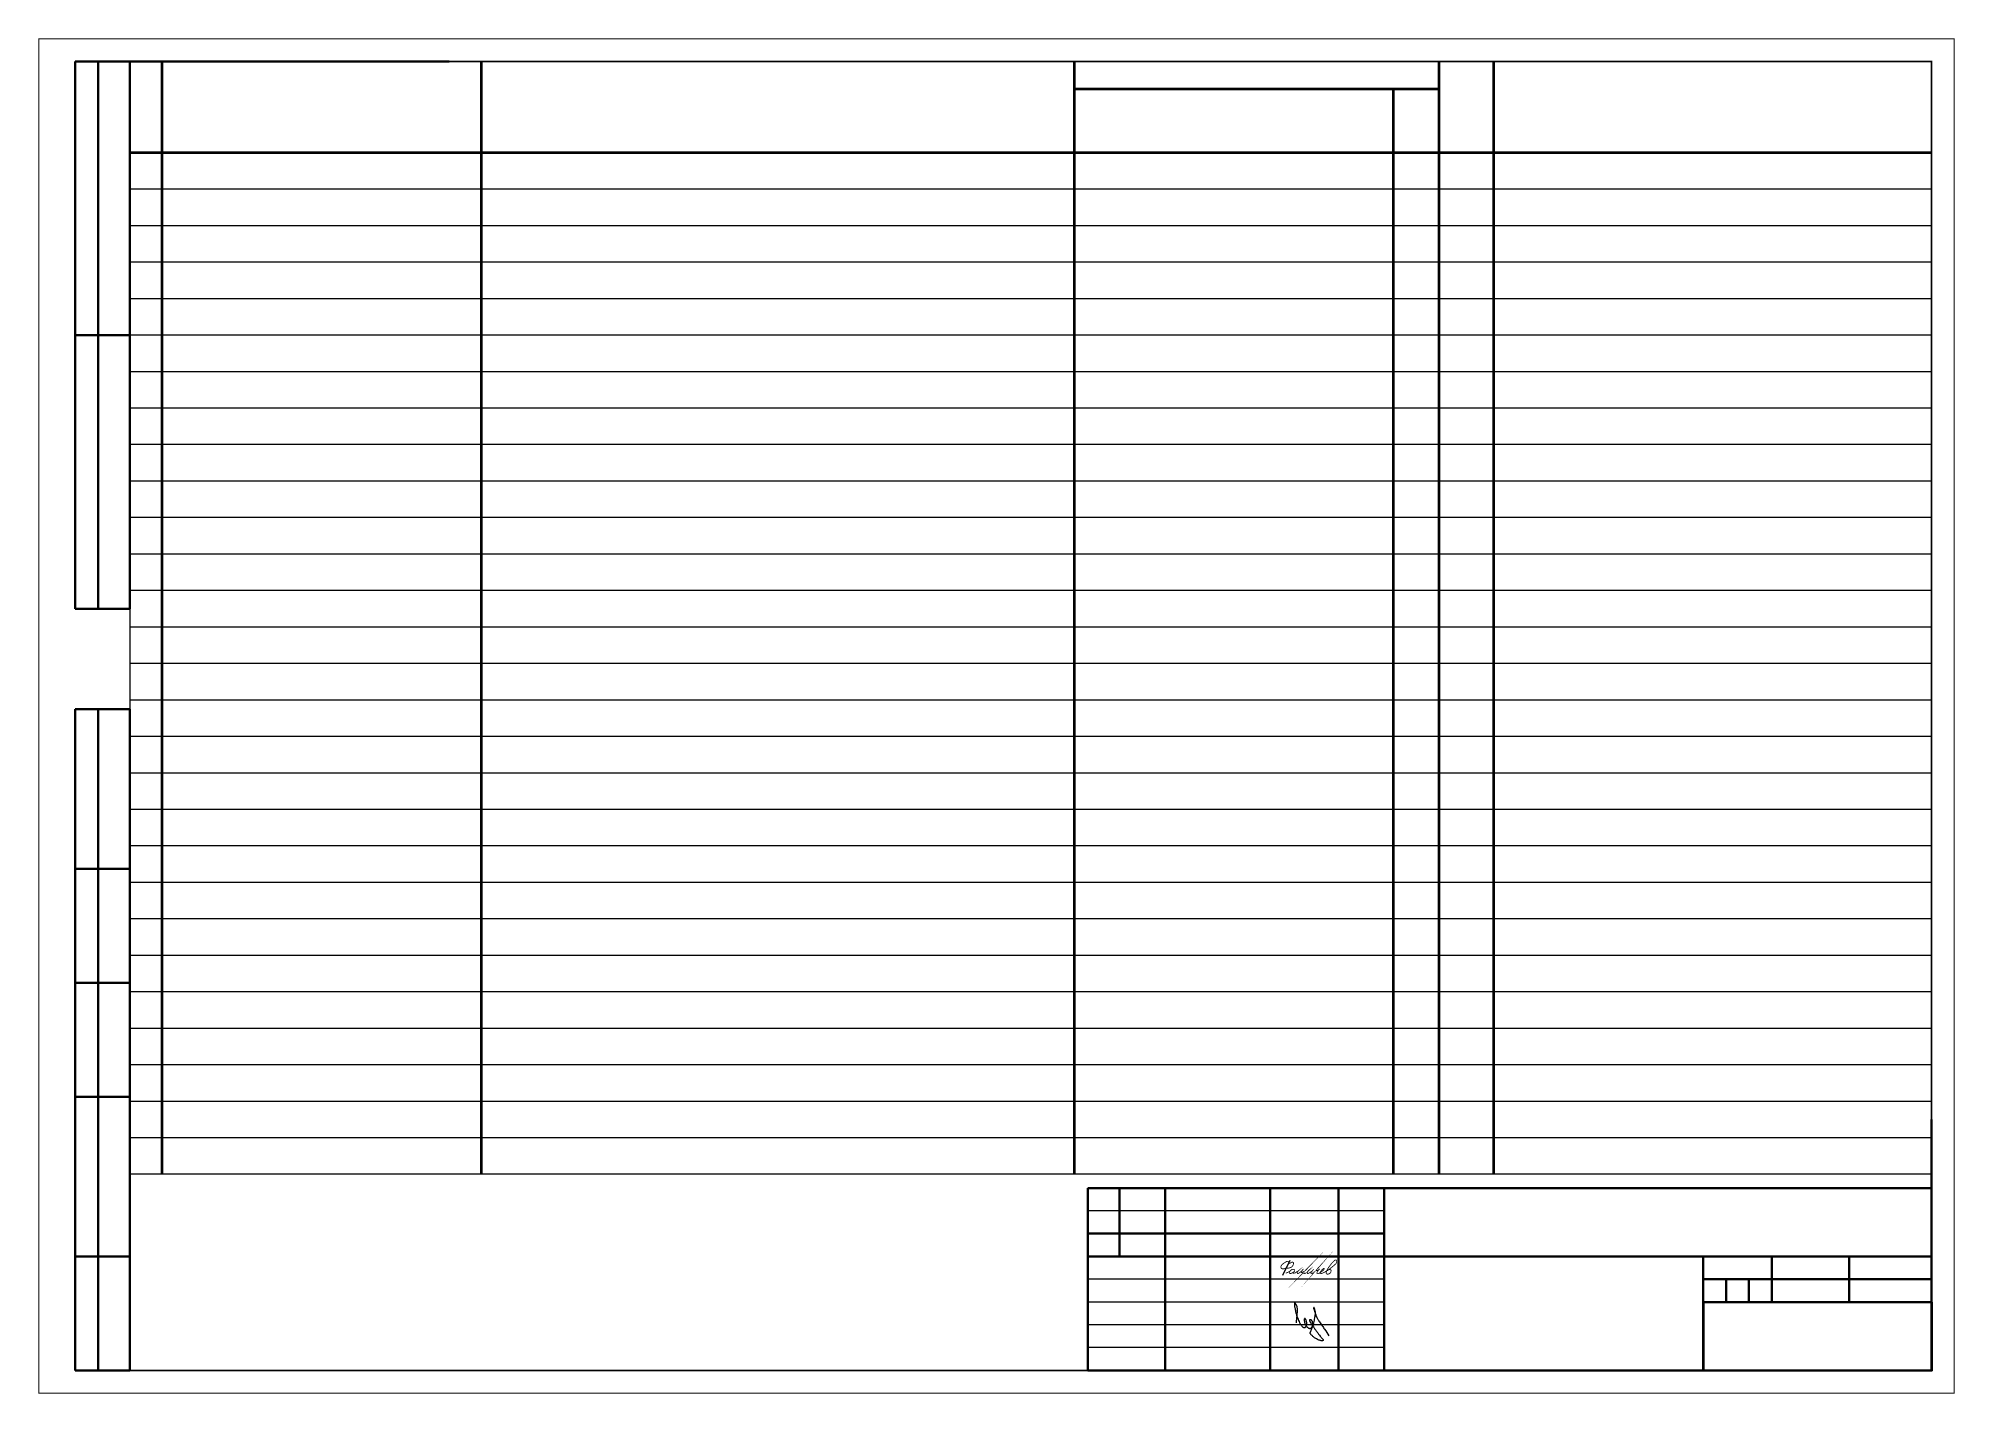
# Model space of a CAD drawing. Header units: millimetres. Extents: x 0 to 420, y 0 to 297.
import ezdxf

# ---------------------------------------------------------------- set-up
doc = ezdxf.new("R2010")
doc.units = ezdxf.units.MM
for name, pattern in [('K5LT32790', [0]), ('K5LT32791', [0]), ('K5LT32797', [0]), ('K5LT32798', [0]), ('K5LT32799', [0]), ('K5LT_BASIC', [0]), ('K5LT_THIN', [0])]:
    doc.linetypes.add(name, pattern=pattern)
doc.layers.add('Системный слой', color=7, linetype='Continuous')
picture_1 = doc.add_image_def('image1.jpg', size_in_pixel=(394, 119))

# ---------------------------------------------------------------- blocks, each defined once
blk = doc.blocks.new('U4')
at = {"layer": 'Системный слой', "color": 5, "linetype": 'K5LT32790', "lineweight": 18, "true_color": 0x0000ff}
blk.add_open_spline([(275.7742251799023, 15.46719308112358), (275.8025343429925, 16.48890297873211), (276.0595101780457, 17.64299928803878), (275.9408736828459, 18.86291554893936), (275.8768625331469, 19.09975700879129), (275.8138410924581, 19.25807730478881), (275.7430398981102, 19.39461830110146), (275.6658902814645, 19.51619998130461), (275.591373462566, 19.61708562830178), (275.5294431398604, 19.69200630892849), (275.4853893328218, 19.73762053102281), (275.4568920344702, 19.76218068933814), (275.4389873934346, 19.77515168469529), (275.4256311631902, 19.78314849614092), (275.4148744848761, 19.78826295376731), (275.4059033629221, 19.79141636121713), (275.3982380282575, 19.79313890874788), (275.3915579258619, 19.7937603247417), (275.3856545417257, 19.79349000733983), (275.3803060495933, 19.7924518980936), (275.3753138781065, 19.79067201821497), (275.3704463108712, 19.78808486930065), (275.3656243455287, 19.78457123996055), (275.3608074256363, 19.77997272402432), (275.3559890450904, 19.77410981062643), (275.3511355078165, 19.76669097597162), (275.3462247611537, 19.75731107854598), (275.3412474183272, 19.74540036115852), (275.3362083920841, 19.73012902044152), (275.3311286829999, 19.7102064932448), (275.3260436204209, 19.68336606814533), (275.3211487784208, 19.64585119716776), (275.3169239011203, 19.59081699936207), (275.3148550518188, 19.51504515785305), (275.315594256326, 19.41892195073687), (275.3201259960294, 19.31037255454044), (275.3304129589021, 19.1916130130312), (275.3486255790068, 19.05864314925173), (275.38057696191, 18.89216368116031), (275.431140570782, 18.66739729480264), (275.4959882996581, 18.33071790100549), (275.5909964993938, 17.85184019492394), (275.7527717613045, 17.24739219878962), (275.9900674541188, 16.59827724298101), (276.2170722012628, 15.98907787149614), (276.4355780359713, 15.47945959473384), (276.6531230241357, 15.10928556034822), (276.861254622229, 14.84254246227769), (277.0405937781603, 14.6563302522293), (277.1756022671386, 14.52540751453517), (277.2724876611632, 14.45473948707081), (277.3353506131984, 14.42243949870418), (277.3821893258453, 14.40539580776489), (277.425020606056, 14.39541413549048), (277.4678176547621, 14.39025306564978), (277.5116559954839, 14.38954339152718), (277.5558440753814, 14.39348567516334), (277.5985378964057, 14.40196413620807), (277.6380690719517, 14.41441955591439), (277.6731639455337, 14.42995225260358), (277.7039756677183, 14.44793037118228), (277.7317382774681, 14.46878635968318), (277.7595918681749, 14.49471620030234), (277.7906472318786, 14.52991066134118), (277.8289722456037, 14.58233617746522), (277.8777753113828, 14.65775830125599), (277.9345457056736, 14.755708409444), (277.9860992860051, 14.86687506563223), (278.0230378348231, 14.97659518903449), (278.044299693362, 15.07948040986691), (278.0535919750217, 15.18212233160168), (278.052575533148, 15.29912555298545), (278.0372997121939, 15.44402436715381), (278.0027687038501, 15.62254408804636), (277.9502908927321, 15.81549462188551), (277.8907711061399, 15.99124539746011), (277.8367787906886, 16.12060487893691), (277.7878763314709, 16.20348918053183), (277.7478282250571, 16.25871781524458), (277.7118414094884, 16.30188433142811), (277.6796479566847, 16.33563030599311), (277.6536651894717, 16.35814389976251), (277.6341943795783, 16.37145085176239), (277.6205883893141, 16.37869445697757), (277.6099865018076, 16.38290723303239), (277.6010893165773, 16.38528740979155), (277.5933526025511, 16.38636144052314), (277.5866284888658, 16.38641792622043), (277.5807046023107, 16.38570405535237), (277.5753722493658, 16.38437775415583), (277.5700806463883, 16.38235810613146), (277.5646116857684, 16.37950101887914), (277.5588179411836, 16.37557044719678), (277.5527180590243, 16.37039501679036), (277.5462032205956, 16.36363565365131), (277.5391299733952, 16.35477726090731), (277.5312834126777, 16.34298108150256), (277.5224614053081, 16.32702903336768), (277.512323719906, 16.30481986457906), (277.5011694456858, 16.27466578416533), (277.4895949270586, 16.23565812814313), (277.4791540033174, 16.18910619518115), (277.4718762280418, 16.13580268036694), (277.4692206389947, 16.07497571523446), (277.47307542389, 16.00060433459899), (277.4874761799406, 15.9007234939363), (277.5129824932714, 15.75752464002605), (277.5447535360183, 15.57363374178356), (277.5947025179152, 15.36849305241837), (277.6670677413441, 15.17767045287555), (277.7577168660454, 15.00138250591002), (277.8657152930966, 14.83354728983405), (277.9949461741855, 14.66909398959034), (278.1353144515944, 14.52317530309176), (278.2683686587295, 14.40639608126737), (278.3845824843966, 14.32643415865888), (278.4828453563133, 14.27598433823823), (278.5677870270629, 14.24344533549417), (278.64474345987, 14.22294879256156), (278.7131459740212, 14.21271233922613), (278.7718824902946, 14.21081529674822), (278.8215027175953, 14.21505219848687), (278.8637164107296, 14.22377384656471), (278.900345662783, 14.23597914894662), (278.9334561539841, 14.25157188317834), (278.9660442235274, 14.27137835688671), (279.0007047182496, 14.29751941425082), (279.0395307145881, 14.33327956863641), (279.0841379461135, 14.38300008520681), (279.1351809687138, 14.45122440940396), (279.1915206299103, 14.53878629533437), (279.2468655685357, 14.64383468416344), (279.2941398856561, 14.76053068082371), (279.3298894750208, 14.8846591376373), (279.3530516144908, 15.01609476661041), (279.3636129205451, 15.15830673840239), (279.3599527037833, 15.30990464913804), (279.342434080679, 15.46241057284691), (279.3118644068971, 15.60210186430903), (279.2715569880685, 15.71901197638988), (279.2277417456197, 15.81163153438332), (279.1834537343884, 15.88254019144259), (279.1398392751709, 15.93702064674267), (279.0964101435572, 15.97993567162708), (279.0509584650236, 16.01593906823955), (279.0023623662055, 16.04691536924648), (278.9512235783601, 16.07257243440733), (278.901278791006, 16.09175534318509), (278.8565354603689, 16.10421061265852), (278.8194685209522, 16.10961925885179), (278.7892722369923, 16.11020246717509), (278.7634444839942, 16.10770664902132), (278.7393756690219, 16.10261343299981), (278.7161376678023, 16.09513530743429), (278.6941132408468, 16.08548990552939), (278.6744710763848, 16.07429149250221), (278.6581642695896, 16.0624655398545), (278.6453545661055, 16.05078440388562), (278.6355970408466, 16.03959601780203), (278.6284344354209, 16.02915329240699), (278.62318839147, 16.01918668892682), (278.6192838172202, 16.00923238359009), (278.616254507097, 15.99811995509876), (278.6142823102426, 15.98540072578678), (278.6136775858524, 15.97066917593989), (278.6147978490603, 15.95370200923665), (278.6181884774944, 15.9335045465822), (278.6247771323407, 15.90874453648036), (278.6363434527574, 15.8765412281108), (278.6560006524895, 15.83247130223088), (278.6866020677186, 15.77206136073148), (278.7270611664554, 15.6918349402652), (278.7790908007667, 15.59711207936623), (278.8504434578188, 15.49018914016484), (278.9527423699171, 15.36626314102439), (279.1017326991494, 15.18929883890392), (279.2956696314886, 14.91645257324475), (279.5422696052153, 14.52540097319439), (279.8394818059244, 14.04045640024584), (280.2249750230952, 13.52296174235136), (280.6108992859892, 13.01621388840481), (280.9342198743827, 12.57310230174451), (281.1605628239548, 12.24503821629683), (281.3443944999667, 12.07119089145127), (281.4642515629642, 11.96804623921334), (281.53597046596, 11.8889561095083), (281.5802283375777, 11.82385497009974), (281.6070644416924, 11.77351048856911), (281.6249929235676, 11.73058400849145), (281.6354024385397, 11.69533209130716), (281.6400990484682, 11.66762577594952), (281.6411184409727, 11.6464296398189), (281.6399166730058, 11.62956051987444), (281.6371717745816, 11.61545409061271), (281.6332209390883, 11.60333724836713), (281.6281905259484, 11.59263100573279), (281.6220000598553, 11.58282399395416), (281.6143775571673, 11.57329467095646), (281.6048299076951, 11.56364888948929), (281.592694054063, 11.55365148792507), (281.5771128994949, 11.54318516040057), (281.5568192094437, 11.53217718787682), (281.5308686815814, 11.5210669737548), (281.4992898695994, 11.51072212936799), (281.4627128999999, 11.50204168063088), (281.4209991333783, 11.49612897680849), (281.3717709287446, 11.49393098272123), (281.3103567197574, 11.49724640312868), (281.228110235209, 11.50952042984349), (281.1084990638111, 11.53444835312982), (280.9317348538611, 11.58237360843803), (280.6744109918478, 11.6737946210924), (280.364497396217, 11.81169251282466), (280.039292676904, 11.97187719700536), (279.7812274584961, 12.13694052493863), (279.5765124270993, 12.3078837133313), (279.3895121143697, 12.47542125844879), (279.1893789381996, 12.65329310474444), (279.0146377921449, 12.8090667593148), (278.9070404055828, 12.93297729121404), (278.8568425340858, 13.01287390872038), (278.8329412888828, 13.06449609046695), (278.8187343360597, 13.10895944834202), (278.8100817968306, 13.15137780464088), (278.8057865564865, 13.19428176865536), (278.8058384135783, 13.23776373337483), (278.8103031289114, 13.28124961697045), (278.8199416956153, 13.32723961480333), (278.8356645095422, 13.37801933488269), (278.8616990012931, 13.44363897918194), (278.9015778638048, 13.53102668529453), (278.96136351076, 13.66634873858841), (279.0396500921815, 13.85212572057893), (279.1193824065256, 14.09880150758809), (279.2094136852677, 14.36778356514961), (279.3193871522769, 14.6586257311606), (279.4467769436379, 15.01065552122489), (279.5902185307698, 15.45976008665447), (279.7161002150535, 15.97498872866239), (279.791483670945, 16.45698746997452), (279.8396341264238, 16.84384558202532), (279.8951171164506, 17.14671432381945), (279.9411131982771, 17.39299006223379), (279.9500758233748, 17.59213205179064), (279.9320313130607, 17.75052314109334), (279.9005749274198, 17.90286202155986), (279.8547150966179, 18.07450530865936), (279.8117886325591, 18.25322126102926), (279.7799584691326, 18.4144952744178), (279.7480794608212, 18.53522783077857), (279.7225116312009, 18.61935089910317), (279.7027594658002, 18.67412501165374), (279.6860932520402, 18.7081641300555), (279.6732584935711, 18.72776191369602), (279.6634930862388, 18.73944986176023), (279.6549747289964, 18.74748085058846), (279.6471072456838, 18.7532312240503), (279.6396263595084, 18.75732464155952), (279.6323586828824, 18.76011109165679), (279.625168539951, 18.76179395349109), (279.6180759934623, 18.7624697823567), (279.6110551439461, 18.76224268799207), (279.6040104224496, 18.7611928167092), (279.5964958750278, 18.75929761342798), (279.5881963408972, 18.75634885231807), (279.5790592442956, 18.75209114552823), (279.5695495613624, 18.74648584618581), (279.5604912116885, 18.73985594961802), (279.5523730588255, 18.7325458413241), (279.5453362256339, 18.72468926092517), (279.5389991432595, 18.71585326742184), (279.5333681759566, 18.70576506035254), (279.5285547596069, 18.69416278404871), (279.5247547900765, 18.6809627715185), (279.5221137143745, 18.66571077650299), (279.5208987993274, 18.64768232670441), (279.5216095907198, 18.62565966365995), (279.5251465436523, 18.59812571873333), (279.5327224690238, 18.56385987571679), (279.5454864782059, 18.5215895838131), (279.5656073803999, 18.46873460596107), (279.5964400312553, 18.402870535261), (279.6385656175613, 18.32038053802991), (279.6802031702518, 18.21593780354278), (279.7192674000423, 18.09044370672779), (279.7624536394267, 17.94091621571431), (279.8260342774491, 17.75100988808227), (279.9079742103817, 17.52171709751202), (279.9858059717798, 17.26147649235978), (280.0517599176532, 17.01979533032124), (280.1326755829699, 16.8063289529232), (280.229658897079, 16.62411178663313), (280.3446235467805, 16.43852798805764), (280.4784959295814, 16.23028078665513), (280.6310126313541, 15.9671810515656), (280.8295297544438, 15.61823452794256), (281.0862964813884, 15.21940841003028), (281.3793166441316, 14.80010237779333), (281.6631876986337, 14.40357964679266), (282.1749576904136, 13.68636422956607), (282.5790426393433, 13.09214203928039), (282.8873875635923, 12.6180224039855)], degree=3, knots=[0, 0, 0, 0, 23.08892411003839, 25.90578379320913, 27.36849658095113, 28.57853477437289, 29.7218750749431, 30.81396087475684, 31.80518275617818, 32.5340116185717, 32.99290285232896, 33.22579348087665, 33.37704679038229, 33.48833048874886, 33.57455142486756, 33.64380518652092, 33.70122378259412, 33.75036659537633, 33.79386957008623, 33.83335544025108, 33.87214105272245, 33.91235496550996, 33.95658983186728, 34.00557035799107, 34.061357419905, 34.12646780763512, 34.20410929927907, 34.29854880647121, 34.4157438501339, 34.56455491175546, 34.75945876534566, 35.02822874118409, 35.41286378006095, 35.99717510029608, 36.72813949276635, 37.56894107973724, 38.43382537174505, 39.40133199336037, 40.578430721351, 42.23539782704537, 44.56960189155861, 48.26913254375512, 53.18771198246659, 58.58434017403594, 63.76404376679448, 67.77867569014562, 70.99814287695813, 73.36983390960212, 75.34981577454691, 76.79687388843904, 77.58132367445822, 78.02891375208497, 78.378086715233, 78.69680269722102, 79.01348919569972, 79.34337265075953, 79.67858665453129, 80.00682416916896, 80.31793205149701, 80.60647145028561, 80.86603481811044, 81.11641040457833, 81.38398339074794, 81.71835383148989, 82.1678102968112, 82.8393613365416, 83.73323474227259, 84.70542236921145, 85.58272421559701, 86.32439137188506, 87.05711592911308, 87.8907574961167, 88.94534148899339, 90.32114124951465, 91.96557055710285, 93.42636652596606, 94.48421544317516, 95.10102119904894, 95.58099742489627, 96.01314099800784, 96.36109308967781, 96.62600156797119, 96.78273890043828, 96.889142367443, 96.97113807639755, 97.038129668233, 97.09527188758723, 97.14590073358623, 97.18856061114779, 97.2287471840586, 97.26891537016509, 97.31531058982989, 97.36686141375753, 97.42565515127394, 97.49445365730666, 97.57714175019537, 97.6796234518885, 97.81191523042803, 97.98566281873885, 98.22679687241516, 98.53258681418663, 98.89778635319205, 99.29603614677359, 99.73782124223918, 100.2617239247368, 100.964229309618, 101.999780239612, 103.5254109190041, 105.1506671389526, 106.7245298989554, 108.093531563326, 109.5903133920281, 111.1953020837693, 112.7774834854757, 114.1263943636619, 115.159714159532, 115.933249703592, 116.5991051072816, 117.1966867350474, 117.716186105381, 118.1472776884506, 118.5120913932663, 118.8308284389657, 119.1120840017018, 119.3761473530127, 119.6502541760029, 119.9661844048676, 120.3484720487786, 120.8326110054183, 121.4625745633854, 122.257883948525, 123.1663167729581, 124.1218957718332, 125.0774414802364, 126.058759075695, 127.1107217357935, 128.2713802827618, 129.4555411470182, 130.5492798125666, 131.4722221457924, 132.2240763945491, 132.8428036707044, 133.3435270316868, 133.7861618193668, 134.2097331793344, 134.6419531666712, 135.07675082757, 135.4909341445828, 135.8405670411855, 136.1161996801323, 136.3290212946846, 136.5165823049759, 136.6970732021236, 136.8799095666845, 137.0632951286719, 137.2354651043024, 137.3861300135916, 137.5142614765161, 137.6235479569736, 137.7184450497249, 137.7976892899042, 137.8756507401737, 137.9579435297707, 138.0555159514176, 138.163779376122, 138.2880427438782, 138.436309489426, 138.6225163233996, 138.8620748680995, 139.2031278659684, 139.7043262486523, 140.3810974906251, 141.2189148674305, 142.1273174818552, 143.2595165690257, 144.8211407952124, 147.3177643775447, 150.7571101410823, 155.1951704424444, 160.0691713325595, 165.2244643996175, 169.4711417493419, 172.4214110687776, 174.0929247216289, 175.1382982941582, 175.9667476052343, 176.4795577137869, 176.9002722075947, 177.2447515993877, 177.5213496275962, 177.722930126645, 177.8737085289891, 177.9963222724827, 178.1014362024326, 178.1953143978301, 178.2815173063154, 178.3661181765914, 178.4549126387874, 178.5547545514223, 178.6700486309557, 178.8070744895659, 178.9752011110635, 179.1872344806044, 179.4394731118456, 179.7197270048918, 180.0295107225544, 180.3832688069577, 180.8234477103547, 181.4071105080071, 182.2468370647849, 183.5636180390767, 185.5124136486446, 188.3659008144822, 191.1693595490507, 193.6361941483106, 195.2159308876024, 197.1470862219489, 199.2692247613871, 201.224518318486, 202.3921757305919, 202.9354455009734, 203.335749427751, 203.6650385457113, 203.9804397921348, 204.3052698204951, 204.6306664143438, 204.9542103018015, 205.2842401760186, 205.68312192184, 206.1453122097258, 206.8668041367929, 207.8378621120557, 209.464316382984, 211.3873392381132, 213.6481330480264, 215.8281705148584, 218.3616311862739, 222.0463208053261, 226.400788772624, 230.2376141698672, 232.9871267002133, 235.1430689373578, 237.1452347941266, 238.6001234124407, 239.5943196481266, 240.7144690296747, 242.0868590309205, 243.5795128043555, 244.8370298052072, 245.7730677623126, 246.3794493830385, 246.8095402814596, 247.0775336538936, 247.2275167539396, 247.3339800160057, 247.4184700209773, 247.4895205515942, 247.5520115162512, 247.6092220325807, 247.6636060178384, 247.7171677520884, 247.7685920257453, 247.8207844363665, 247.8766770811286, 247.9421914551861, 248.0180825757098, 248.1024702365821, 248.1894206015074, 248.2694707678351, 248.3470721801384, 248.425636522534, 248.5128864112118, 248.6056793825818, 248.7068161418586, 248.8204129671911, 248.9522817326213, 249.1114892801304, 249.3139564207763, 249.5741553291382, 249.8978203062795, 250.3037087529917, 250.8417906157673, 251.5282721942539, 252.3812439797572, 253.3595934924577, 254.4759627763927, 255.8726873418201, 257.8510916368267, 259.9382727246121, 261.9636029003651, 263.4698826802768, 265.0464480200878, 266.5866947374772, 268.3669126827913, 270.599666274059, 273.4070816914232, 277.3730272345561, 281.2342012594908, 284.8823428619705, 288.313022516428, 301, 301, 301, 301], dxfattribs=at)
blk = doc.blocks.new('U5')
at = {"layer": 'Системный слой', "color": 7, "linetype": 'K5LT32791', "lineweight": 18}
blk.add_line((272.7885297789704, 25.86069006185978), (274.3923456091089, 29.15768104621106), dxfattribs=at)
at = {"layer": 'Системный слой', "color": 7, "linetype": 'K5LT32791', "const_width": 0.18}
for points in [[(275.0891963642784, 26.52954533001386), (275.038687775171, 26.45454016661246), (275.0279100138646, 26.42759723114897), (275.0279100138646, 26.39750204856104), (275.038245338336, 26.35618700332919), (275.0643137166646, 26.33283137088793), (275.1029649985885, 26.31262035301025), (275.1613843583094, 26.30633112388157), (275.2481373729561, 26.32833579327034), (275.3865670099544, 26.38448090184659), (275.5823364607965, 26.47703331981779), (275.8599213312022, 26.64053037946906), (276.120959063972, 26.78749531498235), (276.3489202189429, 26.96201379072805), (276.0566287481342, 26.66441265852556), (275.9812552088891, 26.51376882927544), (275.9481609336142, 26.38885435850899), (275.9481609336142, 26.31904696821153), (275.9959618092922, 26.26577170205361), (276.0713353485372, 26.24004997612798), (276.1797854655809, 26.27128241010008), (276.3801739569819, 26.3741540486792), (276.6178333273793, 26.53969663431004), (276.8200446585401, 26.71973345066159), (276.9376974617579, 26.84097666025073), (277.1362277184525, 27.05774898606143), (277.2796303454776, 27.25614974086354), (277.0663757909097, 26.94935900687637), (276.9156287124197, 26.75279769894334), (276.8549794710482, 26.65175787467246), (276.8347866538898, 26.59665079420621), (276.8347866538898, 26.54619194254764), (276.8520947828847, 26.50438841350066), (276.8758978846185, 26.48204791148826), (276.9285478680068, 26.47195766766903), (277.0086112377045, 26.48204791148826), (277.1247420582103, 26.53898680626558), (277.5205991434029, 26.76007152826178), (277.7519936082153, 26.95615961749848), (277.9296939387065, 27.13004459079551), (277.9963426235618, 27.19663867349437), (277.6538788156403, 26.83221448180431), (277.502087586217, 26.64353760796003), (277.4405180762318, 26.54512338420131), (277.4126799505609, 26.47097306747781), (277.389496260396, 26.37364266718436), (277.4010881054784, 26.29137893958337), (277.4405180762318, 26.25081951775399), (277.486885456559, 26.22880721580574), (277.5355889033801, 26.22069380492829), (277.586610719216, 26.23460032855841), (277.7129883768234, 26.28210537964348), (277.8648857910841, 26.40608104557541), (278.0485678675886, 26.54344422108456), (278.302597400888, 26.77136771650146), (278.6291157852691, 27.07915831580011), (278.6773414003057, 27.11435968077455), (278.336134112998, 26.77711503389748), (278.1991202738712, 26.60083343687846), (278.1615131428776, 26.50654079531366), (278.1452491648159, 26.42993279439267), (278.1429484932744, 26.34495187556641), (278.1708220138922, 26.27415225251694), (278.2196139480774, 26.23468428671504), (278.3032345099303, 26.24281296271142), (278.4530790172772, 26.29852301538856), (278.5936146536123, 26.37745131443436), (278.8213988338493, 26.52388197077447), (279.0014352308286, 26.64923912999808), (279.182869728209, 26.7923954182599), (279.5789568805585, 27.19515795692719), (279.1852057947, 26.78194644413728), (279.0264417607562, 26.55816742859406), (278.9644829063535, 26.42278871858752), (278.946980105154, 26.34461604294273), (278.9481481383982, 26.29561501017311), (278.9656509395976, 26.24544619578015), (278.997187837211, 26.21861011615158), (279.0415554030444, 26.20110865693986), (279.1162741357738, 26.21044327735665), (279.215521566649, 26.25594859782018), (279.4291831631052, 26.40879060424135), (280.0040855867669, 26.87214040118503), (280.4319574013573, 27.34172599933995), (280.1479660455766, 27.00907615335456), (280.1022180768155, 26.94420702913183), (280.0992802962318, 26.90366287242128), (280.1118101074043, 26.87712446261774), (280.1450105675168, 26.86090527342226), (280.2327900356205, 26.86680524200982), (280.3950935642491, 26.92577439764494), (280.5156487531038, 26.98049985013096), (280.6797928189655, 27.09550725850887), (280.8099754333558, 27.23125996393765), (280.8552632678059, 27.28028389438562), (280.5703516434087, 26.97295888122527), (280.4269667138569, 26.76932982308278), (280.3382846746071, 26.61999879408809), (280.2854577164849, 26.49178705756501), (280.2741313335034, 26.42014022039848), (280.2722554013206, 26.28815799942258), (280.2854577164849, 26.24479742821261), (280.3458414957527, 26.20708495112321), (280.4797936719791, 26.20142922444318), (280.6552641208224, 26.26742033493117), (280.8043122418636, 26.3334114454191), (280.9627931162331, 26.43710740043706), (281.1627922632194, 26.57851583254439), (281.3501023217727, 26.70898680671539), (281.4859481276525, 26.81079751950618), (281.6368898783498, 26.94655022493496), (281.7670724927402, 27.101155352628), (281.8395082514016, 27.20076025568972), (281.8506222646995, 27.25550097329462), (281.8476490891691, 27.29692287436141), (281.835809479459, 27.33613133313685), (281.8054583125632, 27.35462502509922), (281.7603120579003, 27.3575788256727), (281.65963113168, 27.30802061605153), (281.5367398763342, 27.20963692252911), (281.3005670937021, 26.9668223032895), (281.0825519187879, 26.68239496899441), (280.9866316129137, 26.52721739932815), (280.9672882744812, 26.47218664445774), (280.9464406508044, 26.37180322031524), (280.9568644626427, 26.2810826166537), (280.983782319697, 26.22811265288022), (281.0359721687771, 26.21321389649945), (281.1060364660006, 26.2065125091514), (281.2528724028674, 26.23630238935488), (281.4295462799016, 26.30408715135249), (281.9544887361338, 26.55164922267668), (282.3951381265243, 26.81112571957038), (282.6391685873468, 26.97687438431163), (283.0757475588533, 27.26264504910124), (283.9132096979995, 27.94675900053774), (284.3825289953103, 28.34860563205164), (284.5486020857721, 28.64146694472898), (284.5986682380446, 28.84327945368207), (284.5890585099853, 29.02560603792071), (284.5386384082448, 29.1371711619086), (284.502641747333, 29.20194106285722), (284.4414084893395, 29.21753438216351), (284.3789895006284, 29.22113695030454), (284.2469486515316, 29.1839511198289), (284.1173146588164, 29.08798694770819), (283.7312265789439, 28.72952378508259), (283.4268123388508, 28.40078944218356), (283.0045506233325, 27.8316371037669), (282.5208432801399, 27.10124694334405), (282.3484698891464, 26.68143326648154), (282.2923158060203, 26.43568011178732), (282.3000672993732, 26.29054699058372), (282.3717066717316, 26.16670107816503), (282.4433637415608, 26.12606533073986), (282.5479204144548, 26.09316899877135), (282.6931635787159, 26.09510003635653), (282.8693773214418, 26.15702299256514), (283.113354689847, 26.29247802816889), (283.2140533135379, 26.42793306377118), (283.3011956725994, 26.5808056004315), (283.3612255023992, 26.74722593041854), (283.3747817670314, 26.8884893438938), (283.3070004438787, 27.02007467176917), (283.2082485422613, 27.11102425221941), (283.1172304365234, 27.14005087645957), (282.9971707769209, 27.14005087645957), (282.8287085275479, 27.07425821252257), (282.6931635787159, 26.9813699619292), (282.6234355334869, 26.8884893438938), (282.5982697263016, 26.82075800981221)], [(273.9808085624767, 28.70302473467605), (273.9808085624767, 28.82878641956102), (273.9048864015564, 28.89480042772731), (273.7814465245326, 28.92123198169587), (273.596277860263, 28.87542135884785), (273.2879170835998, 28.69206437905999), (272.8641510828429, 28.41822340495872), (272.5566751798495, 28.13555919193555), (272.3979288433791, 27.91175727871262), (272.3497386232865, 27.69645040435027), (272.3865847629241, 27.48115116254586), (272.522660635958, 27.3423378007087), (272.7182708095394, 27.26018092894264), (272.9252073660997, 27.26018092894264), (273.189324459243, 27.31278452985476), (273.3970927970557, 27.41215282356695), (273.5338234766079, 27.49733218894282)], [(273.4232496627539, 26.31704080163037), (274.1800113231574, 26.6415543390586), (274.3655870293152, 26.8269950076232), (274.5511450379996, 26.98925559261772), (274.7570020486854, 27.11094149066254), (274.928083524121, 27.1717882559654), (275.133940534804, 27.1717882559654), (275.2876076964071, 27.11963497607267), (275.3948897802068, 26.98345484730563), (275.3948897802068, 26.85886857660335), (275.2818029251306, 26.68212139344746), (275.116543918445, 26.5604278628418), (274.9077845221222, 26.42135499397812), (274.7251112016042, 26.3344277724478), (274.5366508072802, 26.24750818347833), (274.3510751011224, 26.24750818347833), (274.252500174239, 26.3141480615338), (274.217706941518, 26.41555424866604), (274.217706941518, 26.51898306409664), (274.2972039920671, 26.67472544317383), (274.5133609322747, 26.88962779187769), (274.6055116763099, 26.94646746337951)], [(274.253084190861, 28.42611547160694), (274.4409428710896, 28.55128181684044), (274.553410314597, 28.63511021916374), (274.7211823625076, 28.72251829194986), (274.8889721078887, 28.75284245132648), (275.0674688246826, 28.69933057582034), (275.1138715999595, 28.59943563549301), (275.1138715999595, 28.41749831179544), (275.0842106345288, 28.1968639108158), (274.9715485188113, 27.9788703754658), (274.8266770014914, 27.78727786384522), (274.6872032135628, 27.66756116618275), (274.5012381629904, 27.56035423373838), (274.2562874335484, 27.48173123707707), (273.9644207021012, 27.42666231940801), (273.7871097160248, 27.42666231940801), (273.6790312459195, 27.44925469588742), (273.6279740351368, 27.49646970970546)]]:
    blk.add_lwpolyline(points, dxfattribs=at)

msp = doc.modelspace()

# ---------------------------------------------------------------- linework, layer by layer
at = {"layer": 'Системный слой', "color": 160, "linetype": 'K5LT32799', "lineweight": 35, "true_color": 0x003fff}
for p, q in [((8, 172), (8, 292)), ((8, 292), (20, 292)), ((13, 172), (13, 292)), ((20, 292), (20, 172)), ((20, 292), (20, 278)), ((90, 292), (20, 292)), ((8, 232), (20, 232)), ((8, 172), (20, 172)), ((8, 5), (8, 150)), ((20, 150), (8, 150)), ((13, 5), (13, 150)), ((20, 150), (20, 5)), ((20, 115), (8, 115)), ((20, 90), (8, 90)), ((20, 65), (8, 65)), ((414.999999458234, 5.000000253502321), (414.999999458234, 60.00000025350232)), ((229.999999458234, 5.000000253502321), (229.999999458234, 45.00000025350232)), ((414.999999458234, 45.00000025350232), (229.999999458234, 45.00000025350232)), ((236.999999458234, 45.00000025350232), (236.999999458234, 30.00000025350232)), ((246.999999458234, 5.000000253502321), (246.999999458234, 45.00000025350232)), ((269.999999458234, 5.000000253502321), (269.999999458234, 45.00000025350232)), ((284.999999458234, 5.000000253502321), (284.999999458234, 45.00000025350232)), ((294.999999458234, 45.00000025350232), (294.999999458234, 5.000000253502321)), ((294.999999458234, 35.00000025350232), (229.999999458234, 35.00000025350232)), ((20, 30), (8, 30)), ((229.999999458234, 30.00000025350232), (414.999999458234, 30.00000025350232)), ((364.9802832983878, 30.00000025350232), (364.9765422504988, 5.000000253502321)), ((379.999999458234, 30.00000025350232), (379.999999458234, 20.00000025350232)), ((396.999999458234, 30.00000025350232), (396.999999458234, 20.00000025350232)), ((414.999999458234, 25.00000025350232), (364.999999458234, 25.00000025350232)), ((369.999999458234, 25.00000025350232), (369.999999458234, 20.00000025350232)), ((374.999999458234, 25.00000025350232), (374.999999458234, 20.00000025350232)), ((364.999999458234, 20.00000025350232), (414.999999458234, 20.00000025350232)), ((20, 5), (8, 5)), ((230, 5), (415, 5))]:
    msp.add_line(p, q, dxfattribs=at)
at = {"layer": 'Системный слой', "color": 150, "linetype": 'K5LT_BASIC', "lineweight": 40, "true_color": 0x0080ff}
for p, q in [((27, 292), (27, 48)), ((97, 292), (97, 48)), ((227, 292), (227, 48)), ((307, 292), (307, 48)), ((319, 292), (319, 48)), ((227, 286), (307, 286)), ((297, 286), (297, 48)), ((415, 272), (20, 272))]:
    msp.add_line(p, q, dxfattribs=at)
at = {"layer": 'Системный слой', "color": 7, "linetype": 'K5LT_THIN', "lineweight": 18}
for p, q in [((415, 264), (20, 264)), ((415, 256), (20, 256)), ((415, 248), (20, 248)), ((415, 240), (20, 240)), ((415, 232), (20, 232)), ((415, 224), (20, 224)), ((415, 216), (20, 216)), ((415, 208), (20, 208)), ((415, 200), (20, 200)), ((415, 192), (20, 192)), ((415, 184), (20, 184)), ((415, 176), (20, 176)), ((415, 168), (20, 168)), ((415, 160), (20, 160)), ((415, 152), (20, 152)), ((415, 144), (20, 144)), ((415, 136), (20, 136)), ((415, 128), (20, 128)), ((415, 120), (20, 120)), ((415, 112), (20, 112)), ((415, 104), (20, 104)), ((415, 96), (20, 96)), ((415, 88), (20, 88)), ((415, 80), (20, 80)), ((415, 72), (20, 72)), ((415, 64), (20, 64)), ((415, 56), (20, 56)), ((415, 48), (20, 48)), ((294.999999458234, 25.00000025350232), (229.999999458234, 25.00000025350232)), ((294.999999458234, 20.00000025350232), (229.999999458234, 20.00000025350232)), ((294.999999458234, 15.00000025350232), (229.999999458234, 15.00000025350232)), ((294.999999458234, 10.00000025350232), (229.999999458234, 10.00000025350232))]:
    msp.add_line(p, q, dxfattribs=at)
at = {"layer": 'Системный слой', "color": 20, "linetype": 'K5LT32797', "lineweight": 35, "true_color": 0xff3f00}
for p, q in [((414.999999458234, 5.000000253502321), (414.999999458234, 45.00000025350232)), ((229.999999458234, 5.000000253502321), (414.999999458234, 5.000000253502321))]:
    msp.add_line(p, q, dxfattribs=at)
at = {"layer": 'Системный слой', "color": 1, "linetype": 'K5LT32798', "lineweight": 20, "true_color": 0xff0000}
msp.add_line((294.999999458234, 40.00000025350232), (229.999999458234, 40.00000025350232), dxfattribs=at)
at = {"layer": 'Системный слой', "color": 1, "linetype": 'K5LT32798', "true_color": 0xff0000, "const_width": 0.2}
msp.add_lwpolyline([(0, 0), (420, 0), (420, 297), (0, 297), (0, 0)], dxfattribs=at)
at = {"layer": 'Системный слой', "color": 160, "linetype": 'K5LT32799', "true_color": 0x003fff, "const_width": 0.35}
msp.add_lwpolyline([(20, 5), (415, 5), (415, 292), (20, 292), (20, 5)], dxfattribs=at)

# ---------------------------------------------------------------- block references
at = {"layer": 'Системный слой'}
for name in ['U5', 'U4']:
    msp.add_blockref(name, (0, 0), dxfattribs=at)

# ---------------------------------------------------------------- pictures from other files: only their frames are drawn
image = msp.add_image(picture_1, insert=(365.1042132299032, 4.878658069338371), size_in_units=(50.038000000000004, 15.113), dxfattribs=at)
image.dxf.flags = 15

doc.saveas('drawing.dxf')
